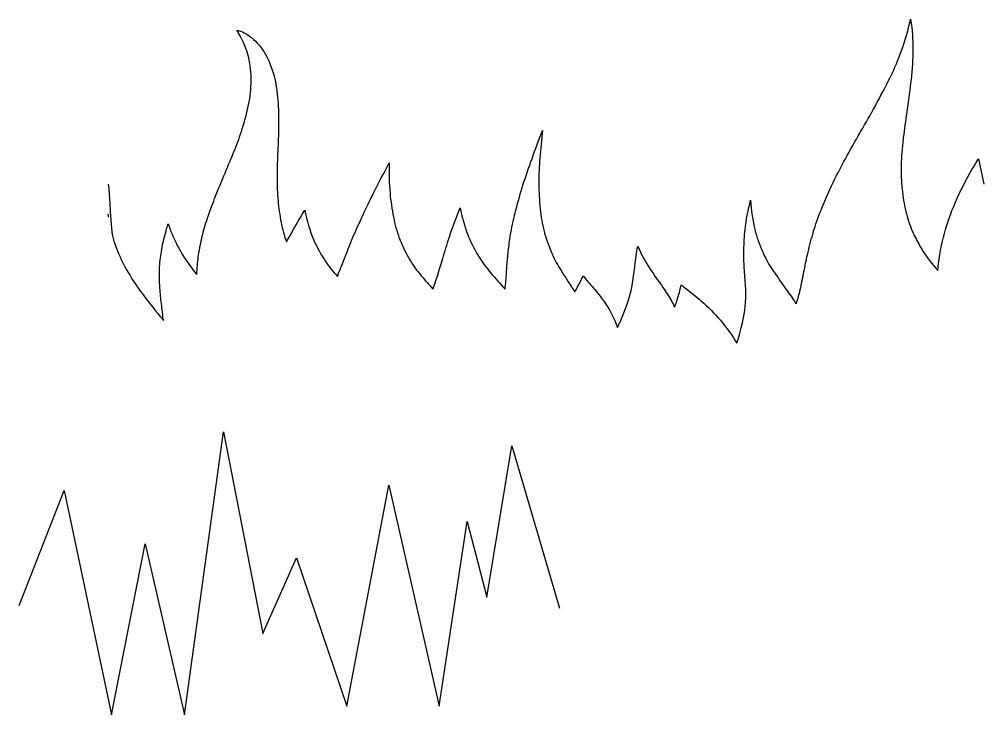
# Model space of a CAD drawing. Extents: x -2445 to 19593, y -8321 to 2625.
# Drawn here: x -141 to 3160, y -2710 to -332 of the extents above; entities that cross this region are included whole.
import ezdxf

# ---------------------------------------------------------------- set-up
doc = ezdxf.new("R2010")
doc.units = 0
doc.layers.add('Layer_1', color=7, linetype='CONTINUOUS')

msp = doc.modelspace()

# ---------------------------------------------------------------- linework, layer by layer
at = {"layer": 'Layer_1', "color": 7}
for points in [[(2906.872616, -344.18588), (2906.872616, -344.18588)], [(2880.197896, -435.16956), (2880.197896, -435.16956), (2880.197896, -435.16956)], [(2917.510456, -447.425), (2917.510456, -447.425), (2917.510456, -447.425)], [(646.055496, -471.56892), (646.055488, -471.56892), (646.055496, -471.56892)], [(652.535496, -551.72044), (652.535496, -551.7202)], [(733.200504, -535.56324), (733.200504, -535.56324), (733.200504, -535.56324)], [(744.772096, -619.23492), (744.772096, -619.23492)], [(641.77204, -634.69868), (641.772048, -634.69868), (641.77204, -634.69868)], [(2896.253816, -649.79444), (2896.253816, -649.79444)], [(2739.559976, -714.3298), (2739.559976, -714.3298)], [(2884.108376, -740.72692), (2884.108376, -740.72692)], [(2884.675976, -736.18948), (2884.675976, -736.18948), (2884.675976, -736.18948)], [(592.664936, -786.63364), (592.664936, -786.63364)], [(3141.561336, -809.44148), (3159.897176, -895.99996)], [(743.799856, -942.25732), (743.799856, -942.25732)], [(1062.36836, -944.95156), (1062.36836, -944.95156)], [(1127.903328, -927.13908), (1127.903328, -927.13908)], [(2361.916056, -950.46372), (2361.916056, -950.46372)], [(162.717272, -1001.95468), (162.717272, -1001.95468)], [(1026.66616, -1019.41204), (1026.66616, -1019.41204)], [(362.995936, -1049.14588), (362.995936, -1049.14588), (362.995936, -1049.14588), (362.995936, -1049.14588)], [(2342.959176, -1052.70868), (2342.959176, -1052.70844)], [(2377.186696, -1053.69604), (2377.186696, -1053.69604)], [(997.413024, -1085.5058), (997.413024, -1085.5058)], [(1159.526608, -1080.10972), (1159.526608, -1080.10972)], [(1162.13852, -1086.7526), (1162.13852, -1086.7526), (1162.13852, -1086.7526)], [(1396.735816, -1075.78748), (1396.735816, -1075.78748), (1396.735816, -1075.78748), (1396.735816, -1075.78748)], [(1540.246456, -1068.87548), (1540.246456, -1068.87548), (1540.246456, -1068.87548)], [(1657.066376, -1063.86292), (1657.066376, -1063.86292), (1657.066376, -1063.86292), (1657.066376, -1063.86292)], [(2576.681656, -1059.50052), (2576.681656, -1059.50052)], [(2918.060376, -1062.173), (2918.060376, -1062.173)], [(773.925816, -1092.58556), (773.925816, -1092.58556)], [(994.76868, -1092.17244), (994.76868, -1092.17244), (994.76868, -1092.17244), (994.76868, -1092.17244)], [(207.879664, -1153.10844), (207.879664, -1153.10844), (207.879664, -1153.10844), (207.879688, -1153.10844)], [(1195.735176, -1154.533), (1195.735176, -1154.533)], [(905.852632, -1158.01988), (905.852632, -1158.01988)], [(1964.847496, -1186.76316), (1964.847496, -1186.76316), (1964.847496, -1186.76316)], [(2018.548696, -1186.51172), (2018.548696, -1186.51172), (2018.548696, -1186.51172), (2018.548696, -1186.51172)], [(3003.621576, -1183.563), (3003.621576, -1183.563)], [(947.816744, -1211.41372), (947.816744, -1211.41372)], [(1234.70112, -1208.86708), (1234.70112, -1208.86708)], [(1291.080376, -1206.769), (1291.080376, -1206.769)], [(1473.053256, -1199.6066), (1473.053256, -1199.6066)], [(1526.565096, -1197.55572), (1526.565096, -1197.55572)], [(1713.406776, -1191.32308), (1713.406776, -1191.32308)], [(2341.072856, -1189.99108), (2341.072856, -1189.99108), (2341.072856, -1189.99108)], [(2439.259576, -1192.30412), (2439.259576, -1192.30412), (2439.259576, -1192.30412)], [(258.608792, -1240.29644), (258.6088, -1240.29644)], [(258.608792, -1240.29644), (258.608792, -1240.29644)], [(340.126768, -1251.28172), (340.126768, -1251.28172), (340.126768, -1251.28172)], [(1752.881176, -1252.48708), (1752.881176, -1252.48708), (1752.881176, -1252.48708), (1752.881176, -1252.48708)], [(2345.198856, -1252.78188), (2345.198856, -1252.78188)], [(2484.106296, -1256.1714), (2484.106296, -1256.1714), (2484.106296, -1256.1714), (2484.106296, -1256.1714)], [(303.705144, -1301.22228), (303.705152, -1301.22228)], [(345.48208, -1305.17924), (345.48208, -1305.17924)], [(2091.043656, -1294.5466), (2091.043656, -1294.5466), (2091.043656, -1294.5466)], [(2344.786936, -1297.9582), (2344.786936, -1297.9582), (2344.786936, -1297.9582)], [(2515.807256, -1302.11356), (2515.807256, -1302.11356)], [(-141.03976, -2336.6258), (12.24056, -1943.845), (175.100896, -2710.24652), (290.061136, -2125.86532), (424.181416, -2710.24652), (558.30168, -1742.66452), (692.422, -2432.42596), (807.38224, -2173.7654), (979.82256, -2681.50644), (1123.52288, -1924.68484), (1295.9632, -2681.50644), (1391.76344, -2049.22516), (1458.8236, -2307.88564), (1545.04376, -1790.5646), (1707.90408, -2346.20572)]]:
    msp.add_lwpolyline(points, dxfattribs=at)
for points in [[(2880.197896, -435.16956), (2890.783176, -405.37492), (2899.455336, -374.92268), (2906.872616, -344.18588)], [(2906.872616, -344.18588), (2906.872616, -344.18588), (2906.872616, -344.18564), (2906.872856, -344.1854)], [(2906.872856, -344.1854), (2907.809576, -340.03228), (2908.762536, -335.8826), (2909.737176, -331.73812)], [(2909.737176, -331.73812), (2909.737176, -331.73812), (2909.737176, -331.73812), (2909.737176, -331.73788)], [(2909.737176, -331.73788), (2910.499576, -336.49484), (2911.226376, -341.25756), (2911.919416, -346.02492)], [(2911.919416, -346.02492), (2916.297016, -379.62548), (2918.326616, -413.55028), (2917.510456, -447.425)], [(611.275872, -382.03108), (608.87216, -377.7478), (606.250744, -373.5838), (604.00696, -369.21484)], [(604.00696, -369.21484), (621.57132, -372.17964), (637.455104, -381.56484), (651.519032, -392.4966)], [(625.397152, -409.12596), (620.947512, -399.96308), (616.26104, -390.91396), (611.275872, -382.03108)], [(651.519032, -392.4966), (651.519104, -392.4966), (651.519168, -392.49684), (651.51924, -392.49684)], [(651.51924, -392.49684), (654.721344, -394.98564), (657.841488, -397.57948), (660.888688, -400.2558)], [(646.055488, -471.56892), (641.33756, -450.10972), (634.912696, -428.93044), (625.397152, -409.12596)], [(660.888688, -400.2558), (678.818888, -416.38836), (693.109752, -436.27148), (704.629152, -457.46236)], [(704.629152, -457.46236), (704.62916, -457.46236), (704.629168, -457.46236), (704.629176, -457.46236)], [(704.629176, -457.46236), (717.49328, -482.10884), (727.22376, -508.4118), (733.200504, -535.56324)], [(2839.611656, -531.24324), (2855.071816, -500.08572), (2868.245656, -467.8338), (2880.197896, -435.16956)], [(2917.510456, -447.425), (2916.528056, -481.80676), (2914.245176, -516.17172), (2909.842856, -550.28452)], [(652.535496, -551.7202), (653.593888, -524.8734), (651.367696, -497.9062), (646.055496, -471.56892)], [(641.772048, -634.69868), (647.974664, -607.4682), (651.286088, -579.62036), (652.535496, -551.72044)], [(733.200504, -535.56324), (739.233672, -563.09756), (743.353504, -591.083), (744.772096, -619.23492)], [(2789.006856, -627.59164), (2806.320216, -595.71236), (2823.079976, -563.53524), (2839.611656, -531.2434)], [(2839.611656, -531.2434), (2839.611656, -531.2434), (2839.611656, -531.2434), (2839.611656, -531.24324)], [(2909.842856, -550.28476), (2905.426696, -583.47004), (2900.827096, -616.63044), (2896.253816, -649.79444)], [(2909.842856, -550.28452), (2909.842856, -550.28476), (2909.842856, -550.28476), (2909.842856, -550.28476)], [(744.772096, -619.23492), (746.205496, -647.11084), (746.606768, -675.035), (746.257248, -702.9454)], [(619.159336, -715.59612), (627.840304, -688.96788), (635.355904, -661.9614), (641.77204, -634.69868)], [(2739.560056, -714.32956), (2756.786936, -685.85116), (2773.121976, -656.84044), (2789.006696, -627.59188)], [(2789.006696, -627.59188), (2789.006696, -627.59188), (2789.006696, -627.59188), (2789.006856, -627.59164)], [(2896.253816, -649.79444), (2892.284616, -678.57788), (2888.320376, -707.36268), (2884.675976, -736.189)], [(592.664936, -786.63364), (602.540664, -763.36236), (611.323736, -739.6314), (619.159336, -715.59612)], [(746.257248, -702.9454), (745.942872, -728.0486), (745.006896, -753.14108), (743.72144, -778.21316)], [(1613.859176, -808.47404), (1625.539016, -776.0922), (1637.631576, -743.86092), (1649.766776, -711.64708)], [(1649.766776, -711.64708), (1646.209656, -743.2606), (1642.891336, -774.90708), (1640.512056, -806.63108)], [(2686.670616, -808.59788), (2702.896616, -778.45308), (2719.663336, -748.60108), (2736.775576, -718.95028)], [(2736.775576, -718.95028), (2736.775656, -718.95028), (2736.775656, -718.95028), (2736.775656, -718.95028)], [(2736.775656, -718.95028), (2737.706056, -717.4114), (2738.634136, -715.87116), (2739.559976, -714.3298)], [(2739.559976, -714.3298), (2739.559976, -714.3298), (2739.559976, -714.32956), (2739.560056, -714.32956)], [(2884.108376, -740.72692), (2880.753976, -771.10052), (2878.303416, -801.58996), (2877.539656, -832.1386)], [(2884.675976, -736.18948), (2884.485496, -737.7018), (2884.295896, -739.21436), (2884.108376, -740.72692)], [(2884.675976, -736.189), (2884.675976, -736.18924), (2884.675976, -736.18924), (2884.675976, -736.18948)], [(559.347223, -867.09364), (570.014008, -841.56068), (580.700528, -816.03508), (591.074792, -790.38172)], [(591.074792, -790.38172), (591.607616, -789.13356), (592.137656, -787.88428), (592.664928, -786.63364)], [(592.664928, -786.63364), (592.664928, -786.63364), (592.664928, -786.63364), (592.664936, -786.63364)], [(743.514152, -782.2146), (742.496216, -809.95212), (741.519672, -837.69604), (741.34272, -865.4518)], [(743.721416, -778.21364), (743.652696, -779.54724), (743.583544, -780.88092), (743.514152, -782.2146)], [(743.72144, -778.21316), (743.72144, -778.2134), (743.721416, -778.21364), (743.721416, -778.21364)], [(1069.386152, -930.72188), (1087.519352, -894.54564), (1106.160008, -858.6266), (1124.74444, -822.68012)], [(1124.74444, -822.6806), (1124.179128, -857.52932), (1124.59024, -892.44372), (1127.903328, -927.13908)], [(1124.74444, -822.68012), (1124.74444, -822.68036), (1124.74444, -822.68036), (1124.74444, -822.6806)], [(1583.915816, -896.01812), (1593.244296, -866.61964), (1603.394296, -837.4874), (1613.859176, -808.47404)], [(1640.512056, -806.63108), (1638.360616, -835.31652), (1636.955016, -864.07596), (1637.198616, -892.84124)], [(2639.446296, -901.33204), (2654.321176, -869.99036), (2670.225176, -839.14468), (2686.670616, -808.59788)], [(3086.063496, -908.3014), (3102.955496, -874.48068), (3121.579096, -841.53324), (3141.561336, -809.44148)], [(2877.539656, -832.1386), (2876.866376, -859.06564), (2877.503656, -886.05284), (2880.311736, -912.84164)], [(530.798365, -936.74084), (540.00691, -913.40084), (549.675214, -890.2454), (559.347223, -867.09364)], [(741.34272, -865.4518), (741.179448, -891.07452), (741.680864, -916.72148), (743.79984, -942.25708)], [(163.628936, -895.99996), (167.338648, -920.66932), (172.78804, -1057.35276), (180.008224, -1081.2318)], [(1558.425416, -984.4026), (1566.097416, -954.71228), (1574.754616, -925.28324), (1583.915816, -896.01812)], [(1637.198616, -892.84124), (1637.465576, -922.00612), (1638.767896, -951.1794), (1641.861896, -980.181)], [(2603.098936, -984.877), (2614.308056, -956.64668), (2626.550056, -928.83268), (2639.446296, -901.33204)], [(2880.311736, -912.84164), (2882.980136, -938.36252), (2887.126936, -963.74644), (2893.228216, -988.67044)], [(3076.038616, -929.01636), (3079.306776, -922.07644), (3082.649896, -915.17172), (3086.063256, -908.30188)], [(3086.063256, -908.30188), (3086.063256, -908.30164), (3086.063256, -908.30164), (3086.063496, -908.3014)], [(505.710481, -1004.5882), (513.529014, -981.77676), (522.032725, -959.20532), (530.798365, -936.74084)], [(743.79984, -942.25708), (743.799856, -942.25708), (743.799856, -942.25708), (743.799856, -942.25732)], [(743.799856, -942.25732), (745.8858, -967.4394), (748.905984, -992.56004), (753.494912, -1017.40804)], [(1026.66616, -1019.41204), (1038.2504, -994.44196), (1050.226232, -969.65516), (1062.36836, -944.95156)], [(1062.36836, -944.95156), (1064.701504, -940.20548), (1067.041152, -935.46228), (1069.386152, -930.72188)], [(1127.903328, -927.13908), (1130.488096, -954.295), (1134.138328, -981.3686), (1139.564768, -1008.10204)], [(2342.959176, -1052.70844), (2346.905176, -1018.24892), (2353.697176, -984.1606), (2361.916056, -950.46372)], [(2361.916056, -950.46372), (2364.098536, -985.22964), (2368.665896, -1019.92004), (2377.186696, -1053.69604)], [(3030.697176, -1044.67212), (3042.765496, -1005.0238), (3058.377816, -966.5094), (3076.038616, -929.01636)], [(777.298952, -1086.25484), (796.20672, -1051.94812), (816.027856, -1018.15348), (835.993872, -984.45156)], [(835.993872, -984.45156), (843.11956, -1019.54084), (852.91036, -1054.1798), (866.92848, -1087.127)], [(1332.241336, -1072.07932), (1343.081736, -1039.663), (1355.280536, -1007.7138), (1368.084536, -976.02156)], [(1368.084536, -976.02156), (1368.084536, -976.02156), (1368.084616, -976.0218), (1368.084616, -976.02204)], [(1368.084616, -976.02204), (1374.121496, -1007.65964), (1382.347576, -1038.93868), (1393.925576, -1068.99404)], [(1541.338776, -1061.795), (1545.927016, -1035.77092), (1551.814296, -1009.98764), (1558.425416, -984.4026)], [(1641.861896, -980.181), (1644.615256, -1005.989), (1648.797256, -1031.67084), (1655.117896, -1056.84388)], [(2576.681656, -1059.50052), (2584.390856, -1034.257), (2593.358616, -1009.40844), (2603.098936, -984.877)], [(2893.228216, -988.67044), (2893.228216, -988.67068), (2893.228216, -988.67084), (2893.228216, -988.67108)], [(2893.228216, -988.67108), (2898.843496, -1011.60972), (2906.129896, -1034.15156), (2915.291976, -1055.91772)], [(162.152728, -997.7538), (162.335728, -999.15476), (162.523816, -1000.55476), (162.717272, -1001.95436)], [(162.717272, -1001.95468), (163.008784, -1004.06236), (163.312592, -1006.16836), (163.628936, -1008.27236)], [(486.63528, -1067.3114), (492.095694, -1046.14572), (498.623226, -1025.26596), (505.710481, -1004.5882)], [(753.494912, -1017.40804), (757.792304, -1040.6778), (763.479584, -1063.71188), (771.07516, -1086.12284)], [(997.413024, -1085.5058), (1006.682152, -1063.2658), (1016.526288, -1041.26876), (1026.66616, -1019.41204)], [(1139.564768, -1008.10204), (1144.524168, -1032.53468), (1150.983032, -1056.68812), (1159.52652, -1080.10948)], [(346.52296, -1118.4534), (350.384344, -1097.0446), (355.481304, -1075.8698), (361.351496, -1054.92244)], [(361.351496, -1054.92244), (361.89096, -1052.99444), (362.43928, -1051.06892), (362.995936, -1049.14588)], [(362.995936, -1049.14588), (364.783576, -1043.16068), (366.658144, -1037.20164), (368.606152, -1031.26676)], [(368.606152, -1031.26676), (370.82924, -1038.00756), (373.182512, -1044.70572), (375.673976, -1051.35196)], [(375.673976, -1051.35196), (375.67404, -1051.35212), (375.674096, -1051.35236), (375.67416, -1051.3526)], [(375.67416, -1051.3526), (376.5076, -1053.52892), (377.357112, -1055.69916), (378.22304, -1057.863)], [(2342.305496, -1059.83548), (2342.508936, -1057.45868), (2342.727016, -1055.083), (2342.959176, -1052.70892)], [(2342.959176, -1052.70892), (2342.959176, -1052.70868), (2342.959176, -1052.70868), (2342.959176, -1052.70868)], [(2377.186696, -1053.69604), (2377.830696, -1056.09668), (2378.496696, -1058.49164), (2379.185656, -1060.87972)], [(2915.291976, -1055.91772), (2916.196056, -1058.01108), (2917.118856, -1060.09628), (2918.060376, -1062.173)], [(3012.144056, -1121.23524), (3016.559576, -1097.62124), (3022.196216, -1074.24092), (3028.810696, -1051.14628)], [(3028.810696, -1051.14628), (3029.428856, -1048.98508), (3030.057896, -1046.82716), (3030.697176, -1044.67212)], [(180.008224, -1081.2318), (187.452776, -1105.85284), (196.783976, -1129.90268), (207.879664, -1153.10844)], [(378.22304, -1057.863), (388.115208, -1082.4886), (399.67052, -1106.45676), (413.018919, -1129.39356)], [(472.632147, -1137.53652), (475.837516, -1115.94492), (480.183201, -1094.53284), (485.197496, -1073.2882)], [(485.197496, -1073.2882), (485.197499, -1073.2882), (485.197502, -1073.2882), (485.197505, -1073.2882)], [(485.197505, -1073.2882), (485.66745, -1071.2938), (486.14689, -1069.30156), (486.63522, -1067.31164)], [(486.63522, -1067.31164), (486.63524, -1067.31164), (486.63526, -1067.3114), (486.63528, -1067.3114)], [(771.07516, -1086.12284), (771.07516, -1086.12284), (771.07516, -1086.12284), (771.075184, -1086.12284)], [(771.075184, -1086.12284), (771.8402, -1088.28052), (772.624872, -1090.43124), (773.429824, -1092.57444)], [(773.925816, -1092.58556), (775.04836, -1090.47436), (776.17276, -1088.3642), (777.29884, -1086.255)], [(777.29884, -1086.255), (777.298864, -1086.25484), (777.298912, -1086.25484), (777.298952, -1086.25484)], [(866.92848, -1087.127), (867.888128, -1089.29948), (868.868352, -1091.46284), (869.869704, -1093.61628)], [(994.76868, -1092.17244), (995.645696, -1089.94844), (996.527232, -1087.72636), (997.412928, -1085.50604)], [(997.412928, -1085.50604), (997.412952, -1085.50604), (997.413, -1085.5058), (997.413024, -1085.5058)], [(1159.52652, -1080.10948), (1159.526544, -1080.10948), (1159.526568, -1080.10972), (1159.526608, -1080.10972)], [(1159.526608, -1080.10972), (1160.375848, -1082.33236), (1161.24624, -1084.547), (1162.13852, -1086.7526)], [(1162.13852, -1086.7526), (1171.669688, -1110.12548), (1182.73828, -1132.89468), (1195.735176, -1154.533)], [(1308.236216, -1150.07924), (1315.417496, -1126.3834), (1322.675176, -1102.71092), (1330.046616, -1079.07364)], [(1330.046616, -1079.07364), (1330.771976, -1076.74036), (1331.503736, -1074.40892), (1332.241336, -1072.07932)], [(1393.925576, -1068.99404), (1393.925656, -1068.99428), (1393.925736, -1068.99452), (1393.925816, -1068.99452)], [(1393.925816, -1068.99452), (1394.840536, -1071.26772), (1395.776936, -1073.5322), (1396.735656, -1075.787)], [(1396.735656, -1075.787), (1396.735736, -1075.78724), (1396.735736, -1075.78724), (1396.735816, -1075.78748)], [(1396.735816, -1075.78748), (1406.943096, -1099.60572), (1418.720616, -1122.7746), (1432.440376, -1144.7578)], [(1532.717496, -1125.8142), (1534.873016, -1106.79012), (1537.413896, -1087.81068), (1540.246456, -1068.87548)], [(1540.246456, -1068.87548), (1540.599576, -1066.51364), (1540.963976, -1064.1534), (1541.338776, -1061.795)], [(1655.117896, -1056.84388), (1655.117976, -1056.84412), (1655.117976, -1056.84436), (1655.118056, -1056.84436)], [(1655.118056, -1056.84436), (1655.746456, -1059.18964), (1656.395656, -1061.5294), (1657.066376, -1063.86292)], [(1657.066376, -1063.86292), (1664.091016, -1088.09436), (1672.526776, -1111.93876), (1682.870296, -1134.94996)], [(2338.911976, -1129.85508), (2339.080696, -1106.4826), (2340.319576, -1083.1242), (2342.305416, -1059.83588)], [(2342.305416, -1059.83588), (2342.305416, -1059.83564), (2342.305496, -1059.83548), (2342.305496, -1059.83548)], [(2379.185656, -1060.87972), (2386.438456, -1085.8174), (2395.299656, -1110.311), (2406.240296, -1133.86508)], [(2556.649176, -1137.26548), (2562.077256, -1113.50004), (2568.130296, -1089.87836), (2574.716376, -1066.40756)], [(2574.716376, -1066.40756), (2574.716456, -1066.40732), (2574.716456, -1066.40732), (2574.716536, -1066.40708)], [(2574.716536, -1066.40708), (2575.361576, -1064.10196), (2576.016856, -1061.79996), (2576.681656, -1059.50052)], [(2918.060376, -1062.173), (2918.060376, -1062.17324), (2918.060376, -1062.17324), (2918.060376, -1062.17324)], [(2918.060376, -1062.17324), (2925.180296, -1077.80124), (2933.089416, -1093.07044), (2941.776856, -1107.88452)], [(339.382416, -1177.98844), (340.481912, -1158.01876), (342.972984, -1138.13588), (346.52296, -1118.4534)], [(773.429824, -1092.57444), (773.499184, -1092.7582), (773.568608, -1092.94092), (773.638224, -1093.1242)], [(773.638224, -1093.1242), (773.73392, -1092.945), (773.829848, -1092.7654), (773.925568, -1092.58604)], [(773.925568, -1092.58604), (773.925632, -1092.5858), (773.925728, -1092.58556), (773.925816, -1092.58556)], [(869.869704, -1093.61628), (880.310384, -1115.90636), (892.2198, -1137.52604), (905.852632, -1158.01988)], [(968.926032, -1157.60804), (977.516712, -1135.78692), (986.137368, -1113.97764), (994.76868, -1092.17244)], [(1966.165576, -1175.67948), (1968.917976, -1152.9858), (1972.039416, -1130.3358), (1975.625896, -1107.75892)], [(1975.625896, -1107.75892), (1975.625976, -1107.75908), (1975.626056, -1107.75908), (1975.626056, -1107.75932)], [(1975.626056, -1107.75932), (1987.320776, -1135.32884), (2001.586696, -1161.831), (2018.548696, -1186.51172)], [(2941.776856, -1107.88452), (2957.673976, -1134.97692), (2976.235656, -1160.47556), (2996.737656, -1184.27436)], [(3003.621576, -1183.563), (3005.368616, -1162.6578), (3008.288296, -1141.85652), (3012.144056, -1121.23588)], [(3012.144056, -1121.23588), (3012.144056, -1121.23572), (3012.144056, -1121.23548), (3012.144056, -1121.23524)], [(207.879664, -1153.10844), (207.879664, -1153.10844), (207.879664, -1153.10844), (207.879688, -1153.10844)], [(207.879688, -1153.10844), (222.363136, -1183.48972), (239.651848, -1212.48588), (258.608792, -1240.29644)], [(413.018919, -1129.39356), (413.019007, -1129.39356), (413.019092, -1129.3938), (413.019178, -1129.3938)], [(413.019178, -1129.3938), (426.241065, -1152.11316), (441.227986, -1173.80684), (457.829432, -1194.18772)], [(467.20847, -1195.2442), (467.863301, -1175.9246), (469.793448, -1156.65836), (472.63207, -1137.53716)], [(472.63207, -1137.53716), (472.632096, -1137.53692), (472.632122, -1137.53668), (472.632147, -1137.53652)], [(1195.735176, -1154.533), (1207.223968, -1173.66028), (1220.244856, -1191.87124), (1234.70112, -1208.86708)], [(1291.080376, -1206.769), (1296.844936, -1187.8866), (1302.509976, -1168.97388), (1308.236056, -1150.07972)], [(1308.236056, -1150.07972), (1308.236136, -1150.07948), (1308.236216, -1150.07948), (1308.236216, -1150.07924)], [(1432.440376, -1144.7578), (1444.497736, -1164.07764), (1458.080936, -1182.4466), (1473.053256, -1199.6066)], [(1528.172296, -1173.58164), (1529.390136, -1157.63276), (1530.916616, -1141.70796), (1532.717416, -1125.81468)], [(1532.717416, -1125.81468), (1532.717416, -1125.81444), (1532.717496, -1125.8142), (1532.717496, -1125.8142)], [(1682.870296, -1134.94996), (1691.640296, -1154.46044), (1701.817416, -1173.34348), (1713.406776, -1191.32308)], [(2341.072856, -1189.99108), (2339.448856, -1169.99204), (2338.770936, -1149.91932), (2338.911976, -1129.85508)], [(2406.240296, -1133.86508), (2406.240296, -1133.86508), (2406.240376, -1133.86508), (2406.240376, -1133.86532)], [(2406.240376, -1133.86532), (2415.675976, -1154.17924), (2426.687736, -1173.76668), (2439.259576, -1192.30412)], [(2544.770536, -1194.65892), (2548.368376, -1175.45524), (2552.298776, -1156.31292), (2556.649176, -1137.26548)], [(340.126768, -1251.28172), (338.336728, -1226.89652), (337.879528, -1202.39316), (339.382416, -1177.98844)], [(905.852632, -1158.01988), (918.403824, -1176.88748), (932.429112, -1194.7782), (947.816744, -1211.41372)], [(947.816928, -1211.41324), (954.83472, -1193.47084), (961.86852, -1175.53484), (968.926032, -1157.60804)], [(1526.565096, -1197.55572), (1527.031336, -1189.55996), (1527.563256, -1181.5678), (1528.172296, -1173.58188)], [(1528.172296, -1173.58188), (1528.172296, -1173.58164), (1528.172296, -1173.58164), (1528.172296, -1173.58164)], [(1955.192696, -1249.4574), (1959.095496, -1228.67372), (1962.003416, -1207.7178), (1964.847496, -1186.76316)], [(1964.847496, -1186.76316), (1965.280136, -1183.06772), (1965.718616, -1179.37316), (1966.165576, -1175.67948)], [(2018.548696, -1186.51172), (2032.804856, -1207.58356), (2047.673816, -1228.2338), (2062.068376, -1249.21132)], [(2996.737656, -1184.27436), (2998.796296, -1186.67676), (3000.866056, -1189.06948), (3002.946456, -1191.45308)], [(3002.946456, -1191.4526), (3003.155096, -1188.82132), (3003.380296, -1186.19148), (3003.621576, -1183.563)], [(457.829432, -1194.18772), (457.829434, -1194.18772), (457.829438, -1194.18772), (457.829438, -1194.18772)], [(457.829438, -1194.18772), (460.807621, -1197.86476), (463.821799, -1201.51284), (466.869207, -1205.13284)], [(466.869207, -1205.13284), (466.951285, -1201.83556), (467.063959, -1198.53924), (467.20847, -1195.2442)], [(947.816744, -1211.41372), (947.816816, -1211.41372), (947.816864, -1211.41348), (947.816928, -1211.41324)], [(1234.70112, -1208.86708), (1247.849344, -1224.50204), (1261.395544, -1239.79668), (1274.916984, -1255.10988)], [(1274.916984, -1255.10988), (1280.519264, -1239.06916), (1285.812376, -1222.9226), (1291.080376, -1206.769)], [(1473.053256, -1199.6066), (1489.013416, -1218.09716), (1505.462056, -1236.15948), (1521.644136, -1254.45636)], [(1521.644456, -1254.45652), (1523.714536, -1235.53084), (1525.109736, -1216.53876), (1526.565096, -1197.55572)], [(1713.406776, -1191.32308), (1726.387976, -1211.82436), (1739.923096, -1231.97124), (1752.881176, -1252.48708)], [(1767.256136, -1252.16908), (1774.753096, -1238.20476), (1781.850216, -1224.02788), (1788.684376, -1209.7274)], [(1788.684376, -1209.7274), (1788.684456, -1209.72764), (1788.684536, -1209.72764), (1788.684616, -1209.72788)], [(1788.684616, -1209.72788), (1800.512296, -1223.51156), (1812.462776, -1237.1902), (1824.193656, -1251.05612)], [(2341.072936, -1189.99148), (2341.072936, -1189.99148), (2341.072856, -1189.99124), (2341.072856, -1189.99108)], [(2345.198856, -1252.78188), (2344.165096, -1231.8318), (2342.426616, -1210.9234), (2341.072936, -1189.99148)], [(2439.259576, -1192.30412), (2453.707256, -1213.93812), (2468.970056, -1235.01364), (2484.106296, -1256.1714)], [(2531.755896, -1257.34156), (2536.427416, -1236.51892), (2540.470936, -1215.5614), (2544.770536, -1194.65892)], [(3002.946456, -1191.45308), (3002.946456, -1191.45284), (3002.946456, -1191.4526), (3002.946456, -1191.4526)], [(258.6088, -1240.29644), (272.883248, -1261.15044), (288.070648, -1281.3678), (303.705144, -1301.22228)], [(345.482072, -1305.17924), (343.36284, -1287.2482), (341.459368, -1269.28836), (340.126768, -1251.28172)], [(1752.881176, -1252.48708), (1755.414136, -1256.407), (1757.907576, -1260.3526), (1760.349576, -1264.32996)], [(1760.349576, -1264.32996), (1762.709736, -1260.30972), (1765.013336, -1256.25596), (1767.256136, -1252.16908)], [(1824.193656, -1251.05612), (1824.193736, -1251.05636), (1824.193816, -1251.05636), (1824.193816, -1251.05636)], [(1824.193816, -1251.05636), (1836.570616, -1265.35772), (1848.557896, -1280.01668), (1859.537976, -1295.41652)], [(1943.438136, -1294.63116), (1948.302536, -1279.84044), (1952.257656, -1264.7486), (1955.192616, -1249.4578)], [(1955.192616, -1249.4578), (1955.192616, -1249.45764), (1955.192696, -1249.45764), (1955.192696, -1249.4574)], [(2062.068376, -1249.21132), (2072.374376, -1263.8982), (2082.228856, -1278.91932), (2091.043656, -1294.5466)], [(2109.721896, -1294.64932), (2114.853976, -1279.87044), (2119.099256, -1264.78076), (2122.338136, -1249.47508)], [(2122.338136, -1249.47508), (2122.976296, -1246.39188), (2123.593256, -1243.30436), (2124.191976, -1240.21348)], [(2124.191976, -1240.21348), (2128.174616, -1243.3298), (2132.154936, -1246.44924), (2136.129896, -1249.57556)], [(2136.129896, -1249.57556), (2155.429736, -1264.42068), (2174.538056, -1279.52868), (2192.997416, -1295.40676)], [(2344.786936, -1297.9582), (2345.890536, -1282.92932), (2345.959336, -1267.8318), (2345.198856, -1252.78188)], [(1521.644136, -1254.45636), (1521.644216, -1254.45636), (1521.644376, -1254.45652), (1521.644456, -1254.45652)], [(2484.106296, -1256.1714), (2495.091256, -1271.19252), (2505.814456, -1286.41484), (2515.807256, -1302.11356)], [(2518.880536, -1302.19108), (2523.988376, -1287.49172), (2528.277576, -1272.5094), (2531.755896, -1257.34156)], [(303.705152, -1301.22228), (319.707112, -1321.70412), (336.180816, -1341.81196), (352.418944, -1362.10708)], [(345.48208, -1305.17924), (345.482072, -1305.17924), (345.482072, -1305.17924), (345.482072, -1305.17924)], [(352.419264, -1362.10732), (350.203056, -1343.11972), (347.648376, -1324.17252), (345.48208, -1305.17924)], [(1859.537976, -1295.41652), (1878.980216, -1323.49356), (1895.304616, -1353.87076), (1906.243656, -1386.22292)], [(1906.243656, -1386.22292), (1920.682856, -1356.575), (1933.046936, -1325.9282), (1943.438136, -1294.63116)], [(2091.043656, -1294.5466), (2094.874856, -1301.56316), (2098.533256, -1308.67468), (2101.982536, -1315.88676)], [(2101.982536, -1315.88676), (2104.656376, -1308.84228), (2107.231896, -1301.76068), (2109.721896, -1294.64932)], [(2192.997416, -1295.40676), (2216.223976, -1315.87996), (2238.344616, -1337.65092), (2258.529016, -1361.129)], [(2314.355896, -1439.59932), (2330.425576, -1393.91092), (2340.869816, -1346.23172), (2344.786936, -1297.9582)], [(2515.807256, -1302.11356), (2516.466536, -1303.18276), (2517.123096, -1304.25356), (2517.776856, -1305.3262)], [(2517.776856, -1305.3262), (2518.146216, -1304.28172), (2518.514056, -1303.23652), (2518.880536, -1302.19108)], [(352.418944, -1362.10708), (352.419048, -1362.10708), (352.41916, -1362.10732), (352.419264, -1362.10732)], [(2258.529016, -1361.129), (2279.487176, -1385.507), (2298.320776, -1411.73564), (2314.355736, -1439.59996)], [(2314.355736, -1439.59996), (2314.355816, -1439.59972), (2314.355896, -1439.59948), (2314.355896, -1439.59932)]]:
    msp.add_open_spline(points, degree=3, dxfattribs=at)

doc.saveas('drawing.dxf')
